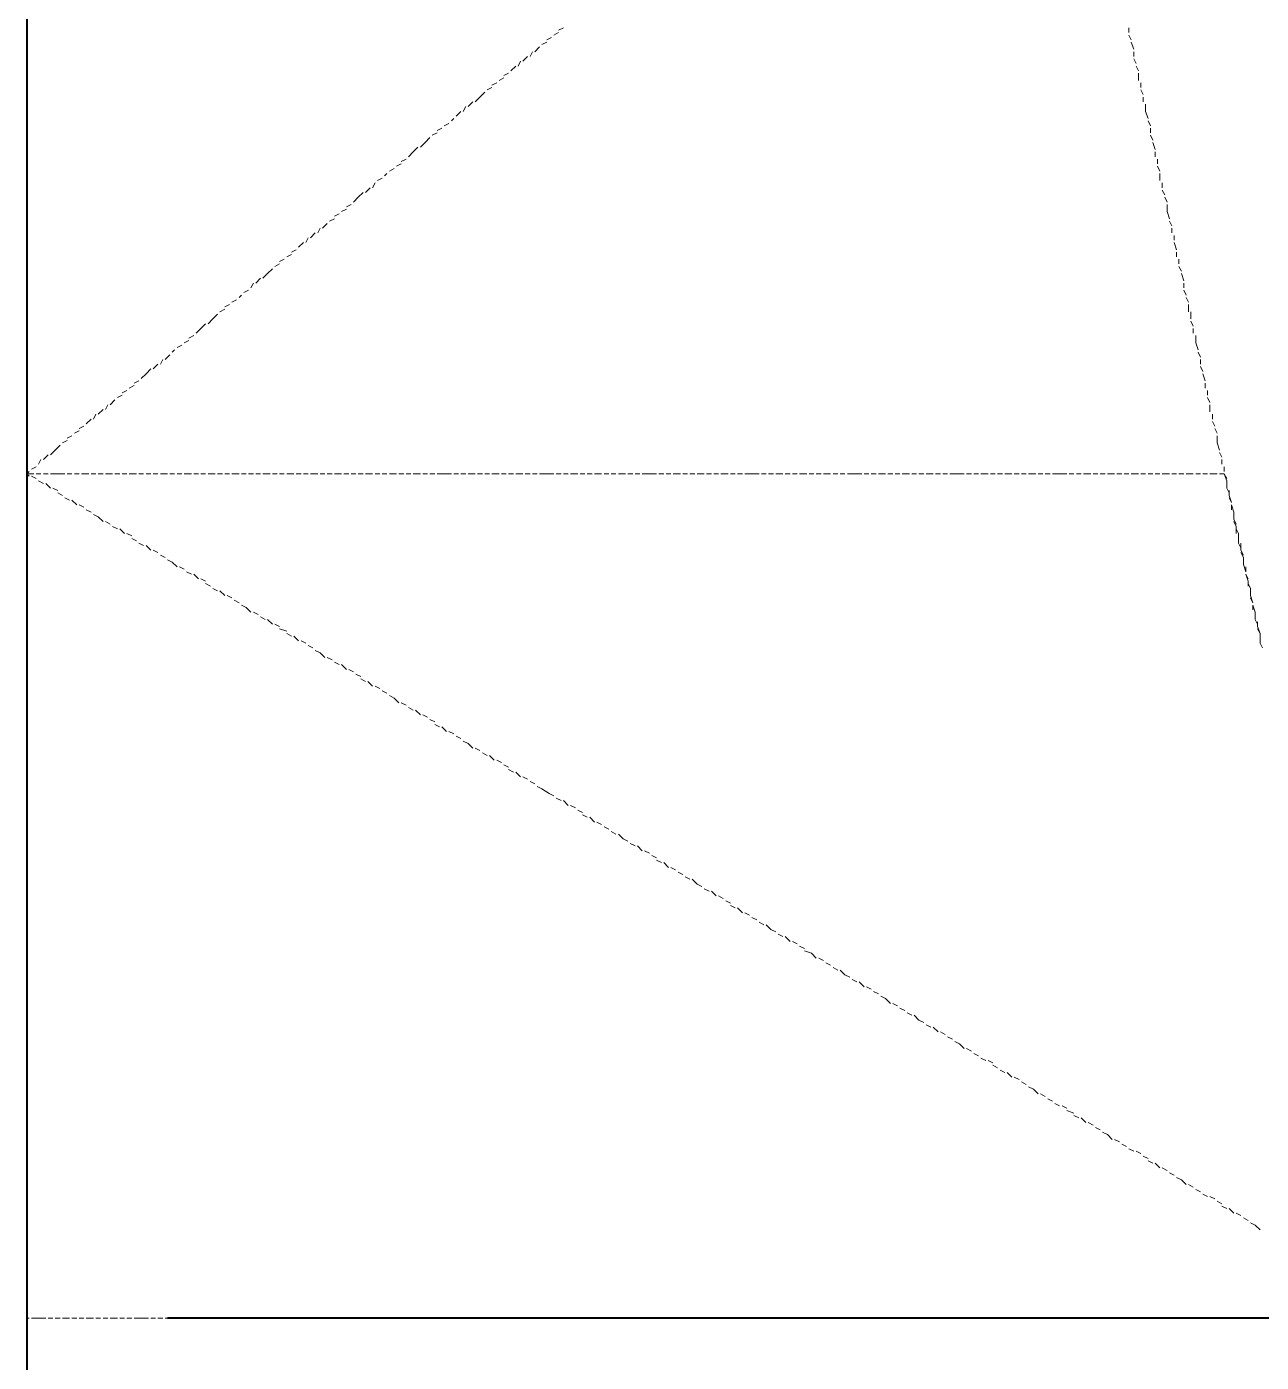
# Model space of a CAD drawing. Extents: x 8 to 21351, y 0 to 420.
# Drawn here: x 15872 to 15882.96, y 217.92 to 229.77 of the extents above; entities that cross this region are included whole.
import ezdxf

# ---------------------------------------------------------------- set-up
doc = ezdxf.new("R2010")
doc.units = 0

msp = doc.modelspace()

# ---------------------------------------------------------------- linework, layer by layer
at = {"color": 7, "lineweight": 40}
for p, q in [((15872.002, 262.065), (15872.002, 174.561)), ((15900.747, 218.313), (15873.251, 218.313))]:
    msp.add_line(p, q, dxfattribs=at)
at = {"lineweight": 25}
for p, q in [((15872.002, 245.914), (15872.002, 225.912)), ((15872.002, 224.409), (15872.002, 223.414)), ((15872.002, 221.911), (15872.002, 201.909))]:
    msp.add_line(p, q, dxfattribs=at)
at = {"color": 7, "lineweight": 5}
for p, q in [((15872.002, 229.701), (15872.002, 229.764)), ((15876.722, 229.722), (15876.68, 229.701)), ((15876.765, 229.764), (15876.722, 229.743)), ((15881.781, 229.722), (15881.781, 229.764)), ((15872.002, 229.637), (15872.002, 229.679)), ((15872.002, 229.574), (15872.002, 229.616)), ((15876.617, 229.637), (15876.574, 229.616)), ((15876.659, 229.679), (15876.617, 229.658)), ((15881.802, 229.658), (15881.781, 229.701)), ((15881.824, 229.574), (15881.802, 229.637)), ((15872.002, 229.489), (15872.002, 229.553)), ((15876.447, 229.51), (15876.405, 229.468)), ((15876.49, 229.553), (15876.468, 229.51)), ((15876.553, 229.595), (15876.511, 229.553)), ((15881.824, 229.51), (15881.824, 229.553)), ((15881.845, 229.447), (15881.824, 229.489)), ((15872.002, 229.425), (15872.002, 229.468)), ((15872.002, 229.362), (15872.002, 229.404)), ((15876.278, 229.362), (15876.236, 229.341)), ((15876.341, 229.425), (15876.299, 229.383)), ((15876.384, 229.468), (15876.363, 229.425)), ((15881.866, 229.383), (15881.845, 229.425)), ((15881.866, 229.298), (15881.866, 229.362)), ((15872.002, 229.277), (15872.002, 229.341)), ((15872.002, 229.214), (15872.002, 229.256)), ((15876.172, 229.277), (15876.13, 229.256)), ((15876.236, 229.32), (15876.193, 229.298)), ((15881.887, 229.235), (15881.887, 229.277)), ((15872.002, 229.15), (15872.002, 229.193)), ((15872.002, 229.087), (15872.002, 229.129)), ((15876.024, 229.15), (15875.982, 229.108)), ((15876.066, 229.193), (15876.024, 229.15)), ((15876.13, 229.235), (15876.087, 229.214)), ((15881.908, 229.172), (15881.887, 229.214)), ((15881.908, 229.108), (15881.908, 229.15)), ((15872.002, 229.002), (15872.002, 229.066)), ((15875.855, 229.023), (15875.812, 228.981)), ((15875.897, 229.066), (15875.876, 229.023)), ((15875.96, 229.108), (15875.918, 229.066)), ((15881.929, 229.023), (15881.929, 229.087)), ((15881.951, 228.96), (15881.929, 229.023)), ((15872.002, 228.939), (15872.002, 228.981)), ((15872.002, 228.875), (15872.002, 228.917)), ((15875.749, 228.917), (15875.706, 228.896)), ((15875.791, 228.96), (15875.77, 228.939)), ((15881.972, 228.896), (15881.951, 228.939)), ((15872.002, 228.791), (15872.002, 228.854)), ((15872.002, 228.727), (15872.002, 228.769)), ((15875.579, 228.791), (15875.537, 228.748)), ((15875.643, 228.833), (15875.601, 228.812)), ((15875.685, 228.875), (15875.643, 228.854)), ((15881.972, 228.833), (15881.972, 228.875)), ((15881.993, 228.769), (15881.972, 228.812)), ((15872.002, 228.663), (15872.002, 228.706)), ((15875.431, 228.663), (15875.389, 228.621)), ((15875.474, 228.706), (15875.431, 228.663)), ((15875.537, 228.748), (15875.495, 228.706)), ((15882.014, 228.685), (15881.993, 228.748)), ((15882.014, 228.621), (15882.014, 228.663)), ((15872.002, 228.579), (15872.002, 228.642)), ((15872.002, 228.515), (15872.002, 228.558)), ((15875.325, 228.558), (15875.283, 228.536)), ((15875.368, 228.6), (15875.325, 228.579)), ((15882.035, 228.558), (15882.035, 228.6)), ((15882.056, 228.494), (15882.035, 228.536)), ((15872.002, 228.452), (15872.002, 228.494)), ((15872.002, 228.367), (15872.002, 228.431)), ((15875.156, 228.431), (15875.114, 228.41)), ((15875.198, 228.473), (15875.177, 228.452)), ((15875.262, 228.515), (15875.22, 228.494)), ((15882.056, 228.41), (15882.056, 228.473)), ((15872.002, 228.304), (15872.002, 228.346)), ((15874.987, 228.304), (15874.944, 228.261)), ((15875.05, 228.346), (15875.008, 228.304)), ((15875.093, 228.388), (15875.071, 228.346)), ((15882.078, 228.346), (15882.078, 228.388)), ((15882.099, 228.282), (15882.078, 228.325)), ((15872.002, 228.24), (15872.002, 228.282)), ((15872.002, 228.177), (15872.002, 228.219)), ((15874.881, 228.198), (15874.839, 228.177)), ((15874.944, 228.261), (15874.902, 228.219)), ((15882.12, 228.219), (15882.099, 228.261)), ((15882.12, 228.134), (15882.12, 228.198)), ((15872.002, 228.092), (15872.002, 228.155)), ((15872.002, 228.029), (15872.002, 228.071)), ((15874.733, 228.071), (15874.69, 228.05)), ((15874.775, 228.113), (15874.733, 228.092)), ((15874.839, 228.155), (15874.796, 228.134)), ((15882.141, 228.071), (15882.12, 228.134)), ((15872.002, 227.965), (15872.002, 228.007)), ((15872.002, 227.88), (15872.002, 227.944)), ((15874.563, 227.944), (15874.521, 227.901)), ((15874.606, 227.986), (15874.585, 227.944)), ((15874.669, 228.029), (15874.627, 227.986)), ((15882.162, 228.007), (15882.141, 228.05)), ((15882.162, 227.944), (15882.162, 227.986)), ((15872.002, 227.817), (15872.002, 227.859)), ((15874.458, 227.859), (15874.415, 227.817)), ((15874.5, 227.901), (15874.479, 227.859)), ((15882.183, 227.88), (15882.183, 227.923)), ((15882.205, 227.796), (15882.183, 227.859)), ((15872.002, 227.753), (15872.002, 227.796)), ((15872.002, 227.669), (15872.002, 227.732)), ((15874.288, 227.711), (15874.246, 227.69)), ((15874.352, 227.753), (15874.309, 227.732)), ((15874.394, 227.796), (15874.352, 227.774)), ((15882.205, 227.732), (15882.205, 227.774)), ((15882.226, 227.669), (15882.226, 227.711)), ((15872.002, 227.605), (15872.002, 227.648)), ((15872.002, 227.542), (15872.002, 227.584)), ((15874.14, 227.584), (15874.098, 227.542)), ((15874.182, 227.626), (15874.14, 227.584)), ((15874.246, 227.669), (15874.204, 227.648)), ((15882.247, 227.605), (15882.226, 227.648)), ((15882.268, 227.52), (15882.247, 227.584)), ((15872.002, 227.457), (15872.002, 227.52)), ((15874.013, 227.499), (15873.992, 227.457)), ((15874.077, 227.542), (15874.034, 227.499)), ((15882.268, 227.457), (15882.268, 227.499)), ((15872.002, 227.393), (15872.002, 227.436)), ((15872.002, 227.33), (15872.002, 227.372)), ((15873.865, 227.351), (15873.823, 227.33)), ((15873.907, 227.393), (15873.886, 227.372)), ((15873.971, 227.436), (15873.928, 227.415)), ((15882.289, 227.393), (15882.268, 227.436)), ((15882.31, 227.33), (15882.289, 227.372)), ((15872.002, 227.267), (15872.002, 227.309)), ((15872.002, 227.182), (15872.002, 227.245)), ((15873.759, 227.267), (15873.717, 227.245)), ((15873.801, 227.309), (15873.759, 227.288)), ((15882.31, 227.245), (15882.31, 227.309)), ((15882.332, 227.182), (15882.332, 227.245)), ((15872.002, 227.118), (15872.002, 227.161)), ((15873.59, 227.139), (15873.547, 227.097)), ((15873.653, 227.182), (15873.611, 227.139)), ((15873.696, 227.224), (15873.653, 227.182)), ((15882.353, 227.118), (15882.332, 227.161)), ((15872.002, 227.055), (15872.002, 227.097)), ((15872.002, 226.97), (15872.002, 227.034)), ((15873.442, 226.991), (15873.399, 226.97)), ((15873.484, 227.034), (15873.442, 227.012)), ((15873.547, 227.097), (15873.505, 227.055)), ((15882.353, 227.055), (15882.353, 227.097)), ((15882.374, 226.97), (15882.374, 227.034)), ((15872.002, 226.907), (15872.002, 226.949)), ((15872.002, 226.843), (15872.002, 226.886)), ((15873.315, 226.907), (15873.293, 226.886)), ((15873.378, 226.949), (15873.336, 226.928)), ((15882.395, 226.907), (15882.374, 226.97)), ((15882.416, 226.843), (15882.395, 226.886)), ((15872.002, 226.758), (15872.002, 226.822)), ((15873.166, 226.78), (15873.124, 226.737)), ((15873.209, 226.822), (15873.188, 226.78)), ((15873.272, 226.864), (15873.23, 226.822)), ((15882.416, 226.78), (15882.416, 226.822)), ((15882.437, 226.716), (15882.416, 226.758)), ((15872.002, 226.695), (15872.002, 226.737)), ((15872.002, 226.631), (15872.002, 226.674)), ((15873.061, 226.695), (15873.018, 226.653)), ((15873.103, 226.737), (15873.061, 226.695)), ((15882.459, 226.631), (15882.437, 226.695)), ((15872.002, 226.547), (15872.002, 226.61)), ((15872.002, 226.483), (15872.002, 226.547)), ((15872.891, 226.547), (15872.849, 226.526)), ((15872.955, 226.589), (15872.912, 226.568)), ((15872.997, 226.631), (15872.955, 226.61)), ((15882.459, 226.568), (15882.459, 226.61)), ((15882.48, 226.505), (15882.48, 226.547)), ((15872.002, 226.42), (15872.002, 226.462)), ((15872.002, 226.356), (15872.002, 226.399)), ((15872.722, 226.42), (15872.701, 226.377)), ((15872.785, 226.462), (15872.743, 226.42)), ((15872.849, 226.505), (15872.807, 226.483)), ((15882.501, 226.441), (15882.48, 226.483)), ((15882.501, 226.356), (15882.501, 226.42)), ((15872.002, 226.272), (15872.002, 226.335)), ((15872.574, 226.293), (15872.531, 226.25)), ((15872.616, 226.335), (15872.595, 226.293)), ((15872.68, 226.377), (15872.637, 226.335)), ((15882.522, 226.293), (15882.522, 226.335)), ((15872.002, 226.208), (15872.002, 226.25)), ((15872.002, 226.145), (15872.002, 226.187)), ((15872.468, 226.187), (15872.426, 226.166)), ((15872.51, 226.229), (15872.468, 226.208)), ((15882.543, 226.229), (15882.522, 226.272)), ((15882.564, 226.166), (15882.543, 226.208)), ((15872.002, 226.06), (15872.002, 226.124)), ((15872.299, 226.06), (15872.256, 226.018)), ((15872.362, 226.102), (15872.32, 226.081)), ((15872.404, 226.145), (15872.362, 226.124)), ((15882.564, 226.081), (15882.564, 226.145)), ((15882.586, 226.018), (15882.564, 226.081)), ((15872.002, 225.996), (15872.002, 226.039)), ((15872.002, 225.933), (15872.002, 225.975)), ((15872.129, 225.933), (15872.108, 225.891)), ((15872.193, 225.975), (15872.15, 225.933)), ((15872.256, 226.018), (15872.214, 225.975)), ((15882.607, 225.954), (15882.586, 225.996)), ((15882.607, 225.891), (15882.607, 225.933)), ((15872.002, 225.848), (15872.002, 225.912)), ((15872.023, 225.827), (15872.002, 225.806)), ((15872.002, 225.785), (15872.002, 225.827)), ((15872.002, 225.806), (15872.066, 225.806)), ((15872.002, 225.806), (15872.023, 225.785)), ((15872.087, 225.869), (15872.045, 225.848)), ((15872.087, 225.806), (15872.129, 225.806)), ((15872.15, 225.806), (15872.193, 225.806)), ((15872.214, 225.806), (15872.277, 225.806)), ((15872.277, 225.806), (15872.341, 225.806)), ((15872.362, 225.806), (15872.404, 225.806)), ((15872.426, 225.806), (15872.468, 225.806)), ((15872.489, 225.806), (15872.553, 225.806)), ((15872.574, 225.806), (15872.616, 225.806)), ((15872.637, 225.806), (15872.68, 225.806)), ((15872.701, 225.806), (15872.764, 225.806)), ((15872.785, 225.806), (15872.828, 225.806)), ((15872.849, 225.806), (15872.891, 225.806)), ((15872.912, 225.806), (15872.976, 225.806)), ((15872.997, 225.806), (15873.039, 225.806)), ((15873.061, 225.806), (15873.103, 225.806)), ((15873.124, 225.806), (15873.166, 225.806)), ((15873.188, 225.806), (15873.251, 225.806)), ((15873.272, 225.806), (15873.315, 225.806)), ((15873.336, 225.806), (15873.378, 225.806)), ((15873.399, 225.806), (15873.463, 225.806)), ((15873.484, 225.806), (15873.526, 225.806)), ((15873.547, 225.806), (15873.59, 225.806)), ((15873.611, 225.806), (15873.674, 225.806)), ((15873.696, 225.806), (15873.738, 225.806)), ((15873.759, 225.806), (15873.801, 225.806)), ((15873.823, 225.806), (15873.886, 225.806)), ((15873.907, 225.806), (15873.95, 225.806)), ((15873.971, 225.806), (15874.013, 225.806)), ((15874.034, 225.806), (15874.077, 225.806)), ((15874.098, 225.806), (15874.161, 225.806)), ((15874.182, 225.806), (15874.225, 225.806)), ((15874.246, 225.806), (15874.288, 225.806)), ((15874.309, 225.806), (15874.373, 225.806)), ((15874.394, 225.806), (15874.436, 225.806)), ((15874.458, 225.806), (15874.5, 225.806)), ((15874.521, 225.806), (15874.585, 225.806)), ((15874.606, 225.806), (15874.648, 225.806)), ((15874.669, 225.806), (15874.712, 225.806)), ((15874.733, 225.806), (15874.796, 225.806)), ((15874.817, 225.806), (15874.86, 225.806)), ((15874.881, 225.806), (15874.923, 225.806)), ((15874.944, 225.806), (15874.987, 225.806)), ((15875.008, 225.806), (15875.071, 225.806)), ((15875.093, 225.806), (15875.135, 225.806)), ((15875.156, 225.806), (15875.198, 225.806)), ((15875.22, 225.806), (15875.283, 225.806)), ((15875.304, 225.806), (15875.347, 225.806)), ((15875.368, 225.806), (15875.41, 225.806)), ((15875.431, 225.806), (15875.495, 225.806)), ((15875.516, 225.806), (15875.558, 225.806)), ((15875.579, 225.806), (15875.622, 225.806)), ((15875.643, 225.806), (15875.706, 225.806)), ((15875.706, 225.806), (15875.77, 225.806)), ((15875.791, 225.806), (15875.833, 225.806)), ((15875.855, 225.806), (15875.897, 225.806)), ((15875.918, 225.806), (15875.982, 225.806)), ((15876.003, 225.806), (15876.045, 225.806)), ((15876.066, 225.806), (15876.109, 225.806)), ((15876.13, 225.806), (15876.193, 225.806)), ((15876.214, 225.806), (15876.257, 225.806)), ((15876.278, 225.806), (15876.32, 225.806)), ((15876.341, 225.806), (15876.405, 225.806)), ((15876.426, 225.806), (15876.468, 225.806)), ((15876.49, 225.806), (15876.532, 225.806)), ((15876.553, 225.806), (15876.617, 225.806)), ((15876.617, 225.806), (15876.68, 225.806)), ((15876.701, 225.806), (15876.744, 225.806)), ((15876.765, 225.806), (15876.807, 225.806)), ((15876.828, 225.806), (15876.892, 225.806)), ((15876.913, 225.806), (15876.955, 225.806)), ((15876.976, 225.806), (15877.019, 225.806)), ((15877.04, 225.806), (15877.103, 225.806)), ((15877.125, 225.806), (15877.167, 225.806)), ((15877.188, 225.806), (15877.23, 225.806)), ((15877.252, 225.806), (15877.315, 225.806)), ((15877.336, 225.806), (15877.379, 225.806)), ((15877.4, 225.806), (15877.442, 225.806)), ((15877.463, 225.806), (15877.527, 225.806)), ((15877.527, 225.806), (15877.59, 225.806)), ((15877.611, 225.806), (15877.654, 225.806)), ((15877.675, 225.806), (15877.717, 225.806)), ((15877.738, 225.806), (15877.802, 225.806)), ((15877.823, 225.806), (15877.865, 225.806)), ((15877.887, 225.806), (15877.929, 225.806)), ((15877.95, 225.806), (15878.014, 225.806)), ((15878.035, 225.806), (15878.077, 225.806)), ((15878.098, 225.806), (15878.141, 225.806)), ((15878.162, 225.806), (15878.225, 225.806)), ((15878.246, 225.806), (15878.289, 225.806)), ((15878.31, 225.806), (15878.352, 225.806)), ((15878.373, 225.806), (15878.437, 225.806)), ((15878.437, 225.806), (15878.5, 225.806)), ((15878.522, 225.806), (15878.564, 225.806)), ((15878.585, 225.806), (15878.627, 225.806)), ((15878.649, 225.806), (15878.712, 225.806)), ((15878.733, 225.806), (15878.776, 225.806)), ((15878.797, 225.806), (15878.839, 225.806)), ((15878.86, 225.806), (15878.924, 225.806)), ((15878.945, 225.806), (15878.987, 225.806)), ((15879.008, 225.806), (15879.051, 225.806)), ((15879.072, 225.806), (15879.135, 225.806)), ((15879.157, 225.806), (15879.199, 225.806)), ((15879.22, 225.806), (15879.262, 225.806)), ((15879.284, 225.806), (15879.347, 225.806)), ((15879.347, 225.806), (15879.411, 225.806)), ((15879.432, 225.806), (15879.474, 225.806)), ((15879.495, 225.806), (15879.538, 225.806)), ((15879.559, 225.806), (15879.622, 225.806)), ((15879.643, 225.806), (15879.686, 225.806)), ((15879.707, 225.806), (15879.749, 225.806)), ((15879.77, 225.806), (15879.834, 225.806)), ((15879.855, 225.806), (15879.897, 225.806)), ((15879.919, 225.806), (15879.961, 225.806)), ((15879.982, 225.806), (15880.046, 225.806)), ((15880.067, 225.806), (15880.109, 225.806)), ((15880.13, 225.806), (15880.173, 225.806)), ((15880.194, 225.806), (15880.257, 225.806)), ((15880.257, 225.806), (15880.321, 225.806)), ((15880.342, 225.806), (15880.384, 225.806)), ((15880.405, 225.806), (15880.448, 225.806)), ((15880.469, 225.806), (15880.532, 225.806)), ((15880.554, 225.806), (15880.596, 225.806)), ((15880.617, 225.806), (15880.659, 225.806)), ((15880.681, 225.806), (15880.744, 225.806)), ((15880.765, 225.806), (15880.808, 225.806)), ((15880.829, 225.806), (15880.871, 225.806)), ((15880.892, 225.806), (15880.956, 225.806)), ((15880.977, 225.806), (15881.019, 225.806)), ((15881.04, 225.806), (15881.083, 225.806)), ((15881.104, 225.806), (15881.167, 225.806)), ((15881.167, 225.806), (15881.231, 225.806)), ((15881.252, 225.806), (15881.294, 225.806)), ((15881.316, 225.806), (15881.358, 225.806)), ((15881.379, 225.806), (15881.443, 225.806)), ((15881.464, 225.806), (15881.506, 225.806)), ((15881.527, 225.806), (15881.57, 225.806)), ((15881.591, 225.806), (15881.654, 225.806)), ((15881.675, 225.806), (15881.718, 225.806)), ((15881.739, 225.806), (15881.781, 225.806)), ((15881.802, 225.806), (15881.866, 225.806)), ((15881.887, 225.806), (15881.929, 225.806)), ((15881.951, 225.806), (15881.993, 225.806)), ((15882.014, 225.806), (15882.056, 225.806)), ((15882.078, 225.806), (15882.141, 225.806)), ((15882.162, 225.806), (15882.205, 225.806)), ((15882.226, 225.806), (15882.268, 225.806)), ((15882.289, 225.806), (15882.353, 225.806)), ((15882.374, 225.806), (15882.416, 225.806)), ((15882.437, 225.806), (15882.48, 225.806)), ((15882.501, 225.806), (15882.564, 225.806)), ((15882.586, 225.806), (15882.628, 225.806)), ((15882.628, 225.827), (15882.628, 225.869)), ((15882.649, 225.743), (15882.628, 225.806)), ((15882.649, 225.764), (15882.628, 225.806)), ((15872.002, 225.721), (15872.002, 225.764)), ((15872.002, 225.637), (15872.002, 225.7)), ((15872.045, 225.785), (15872.087, 225.764)), ((15872.108, 225.743), (15872.15, 225.721)), ((15872.172, 225.721), (15872.214, 225.679)), ((15882.649, 225.7), (15882.649, 225.743)), ((15882.649, 225.679), (15882.649, 225.721)), ((15872.002, 225.573), (15872.002, 225.637)), ((15872.235, 225.679), (15872.277, 225.658)), ((15872.277, 225.637), (15872.32, 225.615)), ((15872.341, 225.594), (15872.383, 225.573)), ((15872.404, 225.573), (15872.447, 225.531)), ((15882.67, 225.637), (15882.649, 225.679)), ((15882.67, 225.615), (15882.67, 225.658)), ((15882.691, 225.552), (15882.67, 225.615)), ((15882.691, 225.552), (15882.67, 225.594)), ((15872.002, 225.51), (15872.002, 225.552)), ((15872.002, 225.446), (15872.002, 225.488)), ((15872.468, 225.531), (15872.51, 225.51)), ((15872.531, 225.488), (15872.574, 225.467)), ((15882.713, 225.467), (15882.691, 225.531)), ((15882.691, 225.488), (15882.691, 225.531)), ((15882.713, 225.425), (15882.713, 225.467)), ((15872.002, 225.361), (15872.002, 225.425)), ((15872.002, 225.298), (15872.002, 225.34)), ((15872.595, 225.446), (15872.637, 225.425)), ((15872.637, 225.425), (15872.68, 225.383)), ((15872.701, 225.383), (15872.743, 225.361)), ((15872.764, 225.34), (15872.807, 225.319)), ((15882.713, 225.404), (15882.713, 225.446)), ((15882.734, 225.361), (15882.713, 225.404)), ((15882.734, 225.34), (15882.713, 225.383)), ((15882.734, 225.277), (15882.734, 225.34)), ((15872.002, 225.234), (15872.002, 225.277)), ((15872.002, 225.15), (15872.002, 225.213)), ((15872.828, 225.319), (15872.87, 225.277)), ((15872.891, 225.277), (15872.934, 225.256)), ((15872.934, 225.234), (15872.976, 225.213)), ((15882.755, 225.277), (15882.734, 225.319)), ((15882.755, 225.213), (15882.755, 225.277)), ((15882.755, 225.192), (15882.755, 225.256)), ((15872.002, 225.086), (15872.002, 225.129)), ((15872.997, 225.192), (15873.039, 225.171)), ((15873.061, 225.171), (15873.103, 225.129)), ((15873.124, 225.129), (15873.166, 225.107)), ((15882.776, 225.15), (15882.755, 225.192)), ((15882.776, 225.129), (15882.776, 225.192)), ((15882.797, 225.086), (15882.776, 225.129)), ((15882.797, 225.065), (15882.776, 225.107)), ((15872.002, 225.023), (15872.002, 225.065)), ((15872.002, 224.938), (15872.002, 225.002)), ((15873.188, 225.086), (15873.23, 225.065)), ((15873.251, 225.044), (15873.293, 225.023)), ((15873.293, 225.023), (15873.336, 224.981)), ((15873.357, 224.981), (15873.399, 224.959)), ((15882.797, 225.023), (15882.797, 225.065)), ((15882.797, 225.002), (15882.797, 225.044)), ((15882.818, 224.938), (15882.797, 225.002)), ((15882.818, 224.938), (15882.818, 224.981)), ((15872.002, 224.875), (15872.002, 224.917)), ((15873.42, 224.938), (15873.463, 224.917)), ((15873.484, 224.917), (15873.526, 224.875)), ((15873.547, 224.875), (15873.59, 224.853)), ((15882.84, 224.853), (15882.818, 224.917)), ((15882.84, 224.875), (15882.818, 224.917)), ((15872.002, 224.811), (15872.002, 224.853)), ((15872.002, 224.726), (15872.002, 224.79)), ((15873.59, 224.832), (15873.632, 224.811)), ((15873.653, 224.79), (15873.696, 224.769)), ((15873.717, 224.769), (15873.759, 224.726)), ((15882.84, 224.811), (15882.84, 224.853)), ((15882.861, 224.79), (15882.84, 224.832)), ((15882.861, 224.748), (15882.861, 224.79)), ((15882.861, 224.726), (15882.861, 224.769)), ((15872.002, 224.663), (15872.002, 224.726)), ((15872.002, 224.6), (15872.002, 224.642)), ((15873.78, 224.726), (15873.823, 224.705)), ((15873.844, 224.684), (15873.886, 224.663)), ((15873.907, 224.642), (15873.95, 224.621)), ((15873.95, 224.621), (15873.992, 224.578)), ((15882.882, 224.663), (15882.861, 224.726)), ((15882.882, 224.663), (15882.861, 224.705)), ((15882.903, 224.578), (15882.882, 224.642)), ((15882.882, 224.6), (15882.882, 224.642)), ((15872.002, 224.536), (15872.002, 224.578)), ((15872.002, 224.451), (15872.002, 224.515)), ((15874.013, 224.578), (15874.055, 224.557)), ((15874.077, 224.536), (15874.119, 224.515)), ((15874.14, 224.515), (15874.182, 224.472)), ((15882.903, 224.536), (15882.903, 224.578)), ((15882.903, 224.515), (15882.903, 224.557)), ((15882.924, 224.472), (15882.903, 224.515)), ((15872.002, 224.388), (15872.002, 224.43)), ((15874.204, 224.472), (15874.246, 224.451)), ((15874.246, 224.43), (15874.309, 224.409)), ((15874.309, 224.388), (15874.352, 224.367)), ((15882.924, 224.451), (15882.924, 224.494)), ((15882.945, 224.388), (15882.924, 224.451)), ((15882.945, 224.388), (15882.924, 224.43)), ((15882.945, 224.324), (15882.945, 224.388)), ((15872.002, 224.324), (15872.002, 224.367)), ((15872.002, 224.24), (15872.002, 224.303)), ((15874.373, 224.367), (15874.415, 224.324)), ((15874.436, 224.324), (15874.479, 224.303)), ((15874.5, 224.282), (15874.542, 224.261)), ((15882.945, 224.303), (15882.945, 224.367)), ((15882.967, 224.261), (15882.945, 224.303)), ((15872.002, 224.176), (15872.002, 224.218)), ((15872.002, 224.113), (15872.002, 224.155)), ((15874.563, 224.24), (15874.606, 224.218)), ((15874.606, 224.218), (15874.648, 224.176)), ((15874.669, 224.176), (15874.712, 224.155)), ((15872.002, 224.028), (15872.002, 224.091)), ((15874.733, 224.134), (15874.775, 224.113)), ((15874.796, 224.113), (15874.839, 224.07)), ((15874.86, 224.07), (15874.902, 224.049)), ((15874.923, 224.028), (15874.966, 224.007)), ((15872.002, 223.964), (15872.002, 224.007)), ((15872.002, 223.901), (15872.002, 223.943)), ((15874.966, 223.986), (15875.008, 223.964)), ((15875.029, 223.964), (15875.071, 223.922)), ((15875.093, 223.922), (15875.135, 223.901)), ((15872.002, 223.816), (15872.002, 223.88)), ((15872.002, 223.753), (15872.002, 223.816)), ((15875.156, 223.88), (15875.198, 223.859)), ((15875.22, 223.838), (15875.262, 223.816)), ((15875.262, 223.816), (15875.304, 223.774)), ((15872.002, 223.689), (15872.002, 223.732)), ((15875.325, 223.774), (15875.368, 223.753)), ((15875.389, 223.732), (15875.431, 223.71)), ((15875.452, 223.71), (15875.495, 223.668)), ((15872.002, 223.626), (15872.002, 223.668)), ((15872.002, 223.541), (15872.002, 223.605)), ((15875.516, 223.668), (15875.558, 223.647)), ((15875.579, 223.626), (15875.622, 223.605)), ((15875.622, 223.583), (15875.664, 223.562)), ((15875.685, 223.562), (15875.728, 223.52)), ((15872.002, 223.478), (15872.002, 223.52)), ((15872.002, 223.414), (15872.002, 223.457)), ((15875.749, 223.52), (15875.791, 223.499)), ((15875.812, 223.478), (15875.855, 223.457)), ((15875.876, 223.435), (15875.918, 223.414)), ((15872.002, 223.329), (15872.002, 223.393)), ((15875.918, 223.414), (15875.96, 223.372)), ((15875.982, 223.372), (15876.024, 223.351)), ((15876.045, 223.329), (15876.087, 223.308)), ((15872.002, 223.266), (15872.002, 223.308)), ((15872.002, 223.202), (15872.002, 223.245)), ((15876.109, 223.308), (15876.151, 223.266)), ((15876.172, 223.266), (15876.214, 223.245)), ((15876.236, 223.224), (15876.278, 223.202)), ((15872.002, 223.118), (15872.002, 223.181)), ((15872.002, 223.054), (15872.002, 223.097)), ((15876.278, 223.181), (15876.32, 223.16)), ((15876.341, 223.16), (15876.384, 223.118)), ((15876.405, 223.118), (15876.447, 223.097)), ((15872.002, 222.991), (15872.002, 223.033)), ((15872.002, 222.906), (15872.002, 222.97)), ((15876.468, 223.076), (15876.511, 223.054)), ((15876.532, 223.033), (15876.574, 223.012)), ((15876.574, 223.012), (15876.638, 222.97)), ((15876.638, 222.97), (15876.68, 222.948)), ((15872.002, 222.843), (15872.002, 222.906)), ((15876.701, 222.927), (15876.744, 222.906)), ((15876.765, 222.906), (15876.807, 222.864)), ((15876.828, 222.864), (15876.871, 222.843)), ((15872.002, 222.779), (15872.002, 222.821)), ((15872.002, 222.716), (15872.002, 222.758)), ((15876.892, 222.821), (15876.934, 222.8)), ((15876.934, 222.779), (15876.976, 222.758)), ((15876.998, 222.758), (15877.04, 222.716)), ((15872.002, 222.631), (15872.002, 222.695)), ((15872.002, 222.567), (15872.002, 222.61)), ((15877.061, 222.716), (15877.103, 222.695)), ((15877.125, 222.673), (15877.167, 222.652)), ((15877.188, 222.631), (15877.23, 222.61)), ((15877.252, 222.61), (15877.294, 222.567)), ((15872.002, 222.504), (15872.002, 222.546)), ((15877.294, 222.567), (15877.336, 222.546)), ((15877.357, 222.525), (15877.4, 222.504)), ((15877.421, 222.504), (15877.463, 222.462)), ((15872.002, 222.419), (15872.002, 222.483)), ((15872.002, 222.356), (15872.002, 222.398)), ((15877.484, 222.462), (15877.527, 222.44)), ((15877.548, 222.419), (15877.59, 222.398)), ((15877.59, 222.377), (15877.633, 222.356)), ((15872.002, 222.292), (15872.002, 222.335)), ((15872.002, 222.208), (15872.002, 222.271)), ((15877.654, 222.356), (15877.696, 222.313)), ((15877.717, 222.313), (15877.76, 222.292)), ((15877.781, 222.271), (15877.823, 222.25)), ((15872.002, 222.144), (15872.002, 222.186)), ((15877.844, 222.229), (15877.887, 222.208)), ((15877.908, 222.208), (15877.95, 222.165)), ((15877.95, 222.165), (15877.992, 222.144)), ((15872.002, 222.081), (15872.002, 222.123)), ((15872.002, 221.996), (15872.002, 222.06)), ((15878.014, 222.123), (15878.056, 222.102)), ((15878.077, 222.102), (15878.119, 222.06)), ((15878.141, 222.06), (15878.183, 222.038)), ((15878.204, 222.017), (15878.246, 221.996)), ((15872.002, 221.933), (15872.002, 221.996)), ((15872.002, 221.869), (15872.002, 221.911)), ((15878.246, 221.975), (15878.289, 221.954)), ((15878.31, 221.954), (15878.352, 221.911)), ((15878.373, 221.911), (15878.416, 221.89)), ((15872.002, 221.805), (15872.002, 221.848)), ((15872.002, 221.721), (15872.002, 221.784)), ((15878.437, 221.869), (15878.479, 221.848)), ((15878.5, 221.827), (15878.543, 221.805)), ((15878.564, 221.805), (15878.606, 221.763)), ((15872.002, 221.657), (15872.002, 221.7)), ((15878.606, 221.763), (15878.649, 221.742)), ((15878.67, 221.721), (15878.712, 221.7)), ((15878.733, 221.7), (15878.776, 221.657)), ((15878.797, 221.657), (15878.839, 221.636)), ((15872.002, 221.594), (15872.002, 221.636)), ((15872.002, 221.509), (15872.002, 221.573)), ((15878.86, 221.615), (15878.903, 221.594)), ((15878.903, 221.573), (15878.966, 221.552)), ((15878.966, 221.552), (15879.008, 221.509)), ((15872.002, 221.446), (15872.002, 221.488)), ((15872.002, 221.382), (15872.002, 221.424)), ((15879.03, 221.509), (15879.072, 221.488)), ((15879.093, 221.467), (15879.135, 221.446)), ((15879.157, 221.424), (15879.199, 221.403)), ((15872.002, 221.298), (15872.002, 221.361)), ((15879.22, 221.403), (15879.262, 221.361)), ((15879.262, 221.361), (15879.305, 221.34)), ((15879.326, 221.319), (15879.368, 221.298)), ((15872.002, 221.234), (15872.002, 221.276)), ((15872.002, 221.17), (15872.002, 221.213)), ((15879.389, 221.298), (15879.432, 221.255)), ((15879.453, 221.255), (15879.495, 221.234)), ((15879.516, 221.213), (15879.559, 221.192)), ((15872.002, 221.086), (15872.002, 221.149)), ((15872.002, 221.022), (15872.002, 221.086)), ((15879.58, 221.17), (15879.622, 221.149)), ((15879.622, 221.149), (15879.665, 221.107)), ((15879.686, 221.107), (15879.728, 221.086)), ((15879.749, 221.065), (15879.792, 221.043)), ((15872.002, 220.959), (15872.002, 221.001)), ((15879.813, 221.022), (15879.855, 221.001)), ((15879.876, 221.001), (15879.919, 220.959)), ((15879.919, 220.959), (15879.961, 220.938)), ((15872.002, 220.895), (15872.002, 220.938)), ((15872.002, 220.811), (15872.002, 220.874)), ((15879.982, 220.917), (15880.024, 220.895)), ((15880.046, 220.895), (15880.088, 220.853)), ((15880.109, 220.853), (15880.151, 220.832)), ((15872.002, 220.747), (15872.002, 220.79)), ((15872.002, 220.684), (15872.002, 220.726)), ((15880.173, 220.811), (15880.215, 220.79)), ((15880.236, 220.768), (15880.278, 220.747)), ((15880.278, 220.747), (15880.321, 220.705)), ((15872.002, 220.599), (15872.002, 220.662)), ((15880.342, 220.705), (15880.384, 220.684)), ((15880.405, 220.662), (15880.448, 220.641)), ((15880.469, 220.62), (15880.511, 220.599)), ((15880.532, 220.599), (15880.575, 220.578)), ((15872.002, 220.536), (15872.002, 220.578)), ((15872.002, 220.472), (15872.002, 220.514)), ((15880.575, 220.557), (15880.617, 220.536)), ((15880.638, 220.514), (15880.681, 220.493)), ((15880.702, 220.493), (15880.744, 220.451)), ((15872.002, 220.387), (15872.002, 220.451)), ((15872.002, 220.324), (15872.002, 220.366)), ((15880.765, 220.451), (15880.808, 220.43)), ((15880.829, 220.409), (15880.871, 220.387)), ((15880.892, 220.366), (15880.935, 220.345)), ((15872.002, 220.26), (15872.002, 220.303)), ((15872.002, 220.176), (15872.002, 220.239)), ((15880.935, 220.345), (15880.977, 220.303)), ((15880.998, 220.303), (15881.04, 220.281)), ((15881.062, 220.26), (15881.104, 220.239)), ((15872.002, 220.112), (15872.002, 220.176)), ((15881.125, 220.218), (15881.167, 220.197)), ((15881.189, 220.197), (15881.231, 220.176)), ((15881.231, 220.155), (15881.294, 220.133)), ((15872.002, 220.049), (15872.002, 220.091)), ((15872.002, 219.985), (15872.002, 220.027)), ((15881.294, 220.112), (15881.337, 220.091)), ((15881.358, 220.091), (15881.4, 220.049)), ((15881.421, 220.049), (15881.464, 220.027)), ((15881.485, 220.006), (15881.527, 219.985)), ((15872.002, 219.9), (15872.002, 219.964)), ((15872.002, 219.837), (15872.002, 219.879)), ((15881.548, 219.964), (15881.591, 219.943)), ((15881.591, 219.943), (15881.633, 219.9)), ((15881.654, 219.9), (15881.697, 219.879)), ((15872.002, 219.774), (15872.002, 219.816)), ((15881.718, 219.858), (15881.76, 219.837)), ((15881.781, 219.816), (15881.824, 219.795)), ((15881.845, 219.795), (15881.887, 219.774)), ((15872.002, 219.689), (15872.002, 219.752)), ((15872.002, 219.625), (15872.002, 219.668)), ((15881.908, 219.752), (15881.951, 219.731)), ((15881.951, 219.71), (15881.993, 219.689)), ((15882.014, 219.689), (15882.056, 219.647)), ((15882.078, 219.647), (15882.12, 219.625)), ((15872.002, 219.562), (15872.002, 219.604)), ((15872.002, 219.477), (15872.002, 219.541)), ((15882.141, 219.604), (15882.183, 219.583)), ((15882.205, 219.562), (15882.247, 219.541)), ((15882.247, 219.541), (15882.289, 219.498)), ((15872.002, 219.414), (15872.002, 219.456)), ((15882.31, 219.498), (15882.353, 219.477)), ((15882.374, 219.456), (15882.416, 219.435)), ((15882.437, 219.414), (15882.48, 219.393)), ((15872.002, 219.35), (15872.002, 219.393)), ((15872.002, 219.266), (15872.002, 219.329)), ((15882.501, 219.393), (15882.543, 219.371)), ((15882.564, 219.35), (15882.607, 219.329)), ((15882.607, 219.308), (15882.649, 219.287)), ((15882.67, 219.287), (15882.713, 219.244)), ((15872.002, 219.202), (15872.002, 219.266)), ((15872.002, 219.138), (15872.002, 219.181)), ((15882.734, 219.244), (15882.776, 219.223)), ((15882.797, 219.202), (15882.84, 219.181)), ((15872.002, 219.075), (15872.002, 219.117)), ((15872.002, 218.99), (15872.002, 219.054)), ((15882.861, 219.16), (15882.903, 219.138)), ((15882.903, 219.138), (15882.945, 219.096)), ((15872.002, 218.927), (15872.002, 218.969)), ((15872.002, 218.863), (15872.002, 218.906)), ((15872.002, 218.779), (15872.002, 218.842)), ((15872.002, 218.715), (15872.002, 218.757)), ((15872.002, 218.652), (15872.002, 218.694)), ((15872.002, 218.567), (15872.002, 218.631)), ((15872.002, 218.504), (15872.002, 218.546)), ((15872.002, 218.44), (15872.002, 218.482)), ((15872.002, 218.355), (15872.002, 218.419)), ((15872.002, 218.313), (15872.002, 218.355)), ((15872.023, 218.313), (15872.002, 218.313)), ((15872.002, 218.313), (15872.002, 218.271)), ((15872.002, 218.25), (15872.002, 218.207)), ((15872.108, 218.313), (15872.045, 218.313)), ((15872.172, 218.313), (15872.108, 218.313)), ((15872.235, 218.313), (15872.193, 218.313)), ((15872.299, 218.313), (15872.256, 218.313)), ((15872.383, 218.313), (15872.32, 218.313)), ((15872.447, 218.313), (15872.404, 218.313)), ((15872.51, 218.313), (15872.468, 218.313)), ((15872.595, 218.313), (15872.531, 218.313)), ((15872.658, 218.313), (15872.616, 218.313)), ((15872.722, 218.313), (15872.68, 218.313)), ((15872.807, 218.313), (15872.743, 218.313)), ((15872.87, 218.313), (15872.828, 218.313)), ((15872.934, 218.313), (15872.891, 218.313)), ((15873.018, 218.313), (15872.955, 218.313)), ((15873.082, 218.313), (15873.018, 218.313)), ((15873.145, 218.313), (15873.103, 218.313)), ((15873.209, 218.313), (15873.166, 218.313)), ((15873.293, 218.313), (15873.23, 218.313)), ((15873.357, 218.313), (15873.315, 218.313)), ((15873.42, 218.313), (15873.378, 218.313)), ((15873.505, 218.313), (15873.442, 218.313)), ((15873.569, 218.313), (15873.526, 218.313)), ((15873.632, 218.313), (15873.59, 218.313)), ((15873.717, 218.313), (15873.653, 218.313)), ((15873.78, 218.313), (15873.738, 218.313)), ((15873.844, 218.313), (15873.801, 218.313)), ((15873.928, 218.313), (15873.865, 218.313)), ((15873.992, 218.313), (15873.928, 218.313)), ((15874.055, 218.313), (15874.013, 218.313)), ((15874.119, 218.313), (15874.077, 218.313)), ((15874.204, 218.313), (15874.14, 218.313)), ((15874.267, 218.313), (15874.225, 218.313)), ((15874.331, 218.313), (15874.288, 218.313)), ((15874.415, 218.313), (15874.352, 218.313)), ((15874.479, 218.313), (15874.436, 218.313)), ((15874.542, 218.313), (15874.5, 218.313)), ((15874.627, 218.313), (15874.563, 218.313)), ((15874.69, 218.313), (15874.648, 218.313)), ((15874.754, 218.313), (15874.712, 218.313)), ((15874.839, 218.313), (15874.775, 218.313)), ((15874.902, 218.313), (15874.839, 218.313)), ((15874.966, 218.313), (15874.923, 218.313)), ((15875.029, 218.313), (15874.987, 218.313)), ((15875.114, 218.313), (15875.05, 218.313)), ((15875.177, 218.313), (15875.135, 218.313)), ((15875.241, 218.313), (15875.198, 218.313)), ((15875.325, 218.313), (15875.262, 218.313)), ((15875.389, 218.313), (15875.347, 218.313)), ((15875.452, 218.313), (15875.41, 218.313)), ((15875.537, 218.313), (15875.474, 218.313)), ((15875.601, 218.313), (15875.558, 218.313)), ((15875.664, 218.313), (15875.622, 218.313)), ((15875.749, 218.313), (15875.685, 218.313)), ((15875.812, 218.313), (15875.749, 218.313)), ((15875.876, 218.313), (15875.833, 218.313)), ((15875.939, 218.313), (15875.897, 218.313)), ((15876.024, 218.313), (15875.96, 218.313)), ((15876.087, 218.313), (15876.045, 218.313)), ((15876.151, 218.313), (15876.109, 218.313)), ((15876.236, 218.313), (15876.172, 218.313)), ((15876.299, 218.313), (15876.257, 218.313)), ((15876.363, 218.313), (15876.32, 218.313)), ((15876.447, 218.313), (15876.384, 218.313)), ((15876.511, 218.313), (15876.468, 218.313)), ((15876.574, 218.313), (15876.532, 218.313)), ((15876.638, 218.313), (15876.595, 218.313)), ((15876.722, 218.313), (15876.659, 218.313)), ((15876.786, 218.313), (15876.744, 218.313)), ((15876.849, 218.313), (15876.807, 218.313)), ((15876.934, 218.313), (15876.871, 218.313)), ((15876.998, 218.313), (15876.955, 218.313)), ((15877.061, 218.313), (15877.019, 218.313)), ((15877.146, 218.313), (15877.082, 218.313)), ((15877.209, 218.313), (15877.167, 218.313)), ((15877.273, 218.313), (15877.23, 218.313)), ((15877.357, 218.313), (15877.294, 218.313)), ((15877.421, 218.313), (15877.379, 218.313)), ((15877.484, 218.313), (15877.442, 218.313)), ((15877.548, 218.313), (15877.506, 218.313)), ((15877.633, 218.313), (15877.569, 218.313)), ((15877.696, 218.313), (15877.654, 218.313)), ((15877.76, 218.313), (15877.717, 218.313)), ((15877.844, 218.313), (15877.781, 218.313)), ((15877.908, 218.313), (15877.865, 218.313)), ((15877.971, 218.313), (15877.929, 218.313)), ((15878.056, 218.313), (15877.992, 218.313)), ((15878.119, 218.313), (15878.077, 218.313)), ((15878.183, 218.313), (15878.141, 218.313)), ((15878.268, 218.313), (15878.204, 218.313)), ((15878.331, 218.313), (15878.289, 218.313)), ((15878.395, 218.313), (15878.352, 218.313)), ((15878.458, 218.313), (15878.416, 218.313)), ((15878.543, 218.313), (15878.479, 218.313)), ((15878.606, 218.313), (15878.564, 218.313)), ((15878.67, 218.313), (15878.627, 218.313)), ((15878.754, 218.313), (15878.691, 218.313)), ((15878.818, 218.313), (15878.776, 218.313)), ((15878.881, 218.313), (15878.839, 218.313)), ((15878.966, 218.313), (15878.903, 218.313)), ((15879.03, 218.313), (15878.987, 218.313)), ((15879.093, 218.313), (15879.051, 218.313)), ((15879.178, 218.313), (15879.114, 218.313)), ((15879.241, 218.313), (15879.178, 218.313)), ((15879.305, 218.313), (15879.262, 218.313)), ((15879.368, 218.313), (15879.326, 218.313)), ((15879.453, 218.313), (15879.389, 218.313)), ((15879.516, 218.313), (15879.474, 218.313)), ((15879.58, 218.313), (15879.538, 218.313)), ((15879.665, 218.313), (15879.601, 218.313)), ((15879.728, 218.313), (15879.686, 218.313)), ((15879.792, 218.313), (15879.749, 218.313)), ((15879.876, 218.313), (15879.813, 218.313)), ((15879.94, 218.313), (15879.897, 218.313)), ((15880.003, 218.313), (15879.961, 218.313)), ((15880.088, 218.313), (15880.024, 218.313)), ((15880.151, 218.313), (15880.088, 218.313)), ((15880.215, 218.313), (15880.173, 218.313)), ((15880.278, 218.313), (15880.236, 218.313)), ((15880.363, 218.313), (15880.3, 218.313)), ((15880.427, 218.313), (15880.384, 218.313)), ((15880.49, 218.313), (15880.448, 218.313)), ((15880.575, 218.313), (15880.511, 218.313)), ((15880.638, 218.313), (15880.596, 218.313)), ((15880.702, 218.313), (15880.659, 218.313)), ((15880.786, 218.313), (15880.723, 218.313)), ((15880.85, 218.313), (15880.808, 218.313)), ((15880.913, 218.313), (15880.871, 218.313)), ((15880.998, 218.313), (15880.935, 218.313)), ((15881.062, 218.313), (15880.998, 218.313)), ((15881.125, 218.313), (15881.083, 218.313)), ((15881.189, 218.313), (15881.146, 218.313)), ((15881.273, 218.313), (15881.21, 218.313)), ((15881.337, 218.313), (15881.294, 218.313)), ((15881.4, 218.313), (15881.358, 218.313)), ((15881.485, 218.313), (15881.421, 218.313)), ((15881.548, 218.313), (15881.506, 218.313)), ((15881.612, 218.313), (15881.57, 218.313)), ((15881.697, 218.313), (15881.633, 218.313)), ((15881.76, 218.313), (15881.718, 218.313)), ((15881.824, 218.313), (15881.781, 218.313)), ((15881.908, 218.313), (15881.845, 218.313)), ((15881.972, 218.313), (15881.908, 218.313)), ((15882.035, 218.313), (15881.993, 218.313)), ((15882.099, 218.313), (15882.056, 218.313)), ((15882.183, 218.313), (15882.12, 218.313)), ((15882.247, 218.313), (15882.205, 218.313)), ((15882.31, 218.313), (15882.268, 218.313)), ((15882.395, 218.313), (15882.332, 218.313)), ((15882.459, 218.313), (15882.416, 218.313)), ((15882.522, 218.313), (15882.48, 218.313)), ((15882.607, 218.313), (15882.543, 218.313)), ((15882.67, 218.313), (15882.628, 218.313)), ((15882.734, 218.313), (15882.691, 218.313)), ((15882.818, 218.313), (15882.755, 218.313)), ((15882.882, 218.313), (15882.818, 218.313)), ((15882.945, 218.313), (15882.903, 218.313)), ((15872.002, 218.186), (15872.002, 218.144)), ((15872.002, 218.123), (15872.002, 218.059)), ((15872.002, 218.038), (15872.002, 217.995)), ((15872.002, 217.974), (15872.002, 217.932))]:
    msp.add_line(p, q, dxfattribs=at)
at = {"color": 7, "lineweight": 25}
msp.add_line((15872.002, 220.514), (15872.002, 222.44), dxfattribs=at)

doc.saveas('drawing.dxf')
